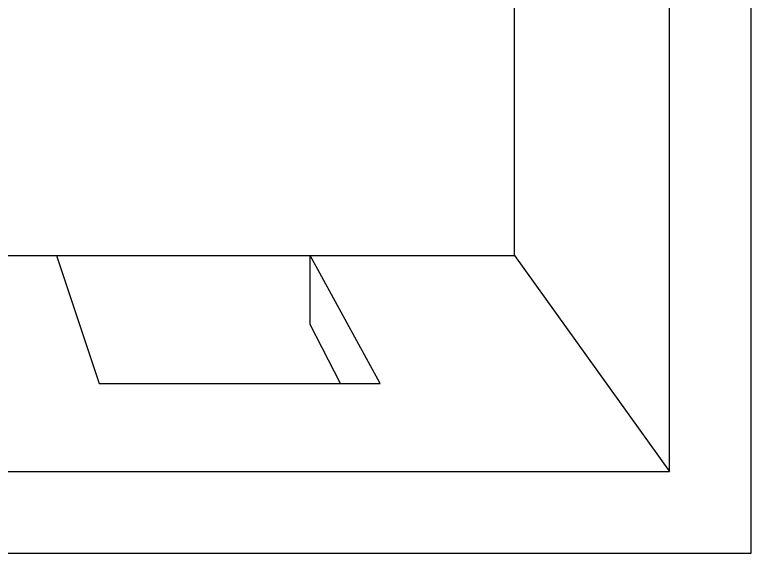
# Model space of a CAD drawing. Extents: x -4.2 to 4.2, y -5.7 to 5.7.
# Drawn here: x 1.35 to 4.163, y -5.672 to -3.615 of the extents above; entities that cross this region are included whole.
import ezdxf

# ---------------------------------------------------------------- set-up
doc = ezdxf.new("R2010")
doc.units = 0
doc.layers.get('0').update_dxf_attribs({"linetype": 'CONTINUOUS'})

msp = doc.modelspace()

# ---------------------------------------------------------------- linework, layer by layer
for p, q in [((4.163, -5.6721), (4.163, 5.6721)), ((3.8513, -5.3604), (3.8513, 5.3604)), ((3.2583, -4.535), (3.2583, 4.535)), ((-3.2583, -4.535), (1.51, -4.535)), ((1.51, -4.535), (1.6726, -5.0233)), ((1.51, -4.535), (2.4785, -4.535)), ((2.4785, -4.7987), (2.4785, -4.535)), ((2.4785, -4.535), (3.2583, -4.535)), ((2.7454, -5.0233), (2.4785, -4.535)), ((3.2583, -4.535), (3.8513, -5.3604)), ((2.5945, -5.0233), (2.4785, -4.7987)), ((1.6726, -5.0233), (2.5945, -5.0233)), ((2.5945, -5.0233), (2.7454, -5.0233)), ((-3.8513, -5.3604), (3.8513, -5.3604)), ((-4.163, -5.6721), (4.163, -5.6721))]:
    msp.add_line(p, q)

doc.saveas('drawing.dxf')
